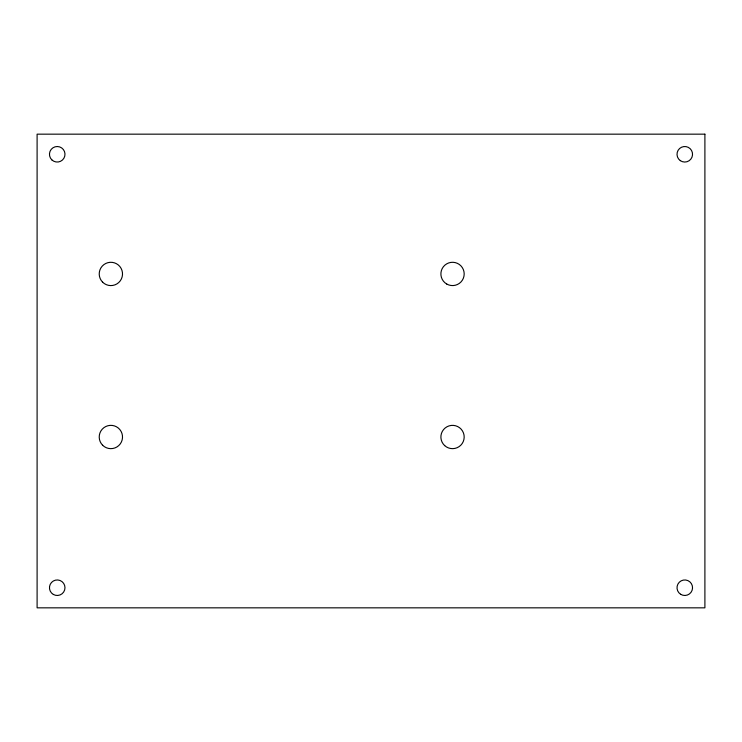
<?xml version="1.0" encoding="UTF-8"?>
<svg xmlns="http://www.w3.org/2000/svg" width="742" height="742" viewBox="0 0 742 742"><rect width="100%" height="100%" fill="white"/><g stroke="black" fill="none" stroke-linecap="round" stroke-linejoin="round"><path stroke-width="1.11" d="M704.9 134.163L37.1 134.163L37.1 607.837L704.9 607.837L704.9 134.163M53.341 594.444A7.763 7.763 0 0 0 64.981 587.72A7.763 7.763 0 0 0 53.341 580.995A7.763 7.763 0 0 0 53.341 594.444M51.857 159.892A7.763 7.763 0 0 0 64.767 156.126A7.763 7.763 0 0 0 55.038 146.833A7.763 7.763 0 0 0 51.857 159.892M680.627 594.277A7.763 7.763 0 0 0 692.536 588.035A7.763 7.763 0 0 0 681.175 580.838A7.763 7.763 0 0 0 680.627 594.277M680.293 160.624A7.763 7.763 0 0 0 692.509 155.004A7.763 7.763 0 0 0 681.536 147.231A7.763 7.763 0 0 0 680.293 160.624M444.69 445.617A11.649 11.649 0 0 0 463.917 439.487A11.649 11.649 0 0 0 448.993 425.908A11.649 11.649 0 0 0 444.69 445.617M102.628 445.237A11.649 11.649 0 0 0 122.124 440.015A11.649 11.649 0 0 0 107.85 425.75A11.649 11.649 0 0 0 102.628 445.237M102.628 282.173A11.649 11.649 0 0 0 122.124 276.952A11.649 11.649 0 0 0 107.85 262.687A11.649 11.649 0 0 0 102.628 282.173M446.712 284.019A11.649 11.649 0 0 0 464.186 273.937A11.649 11.649 0 0 0 446.712 263.846A11.649 11.649 0 0 0 446.712 284.019"/></g></svg>
